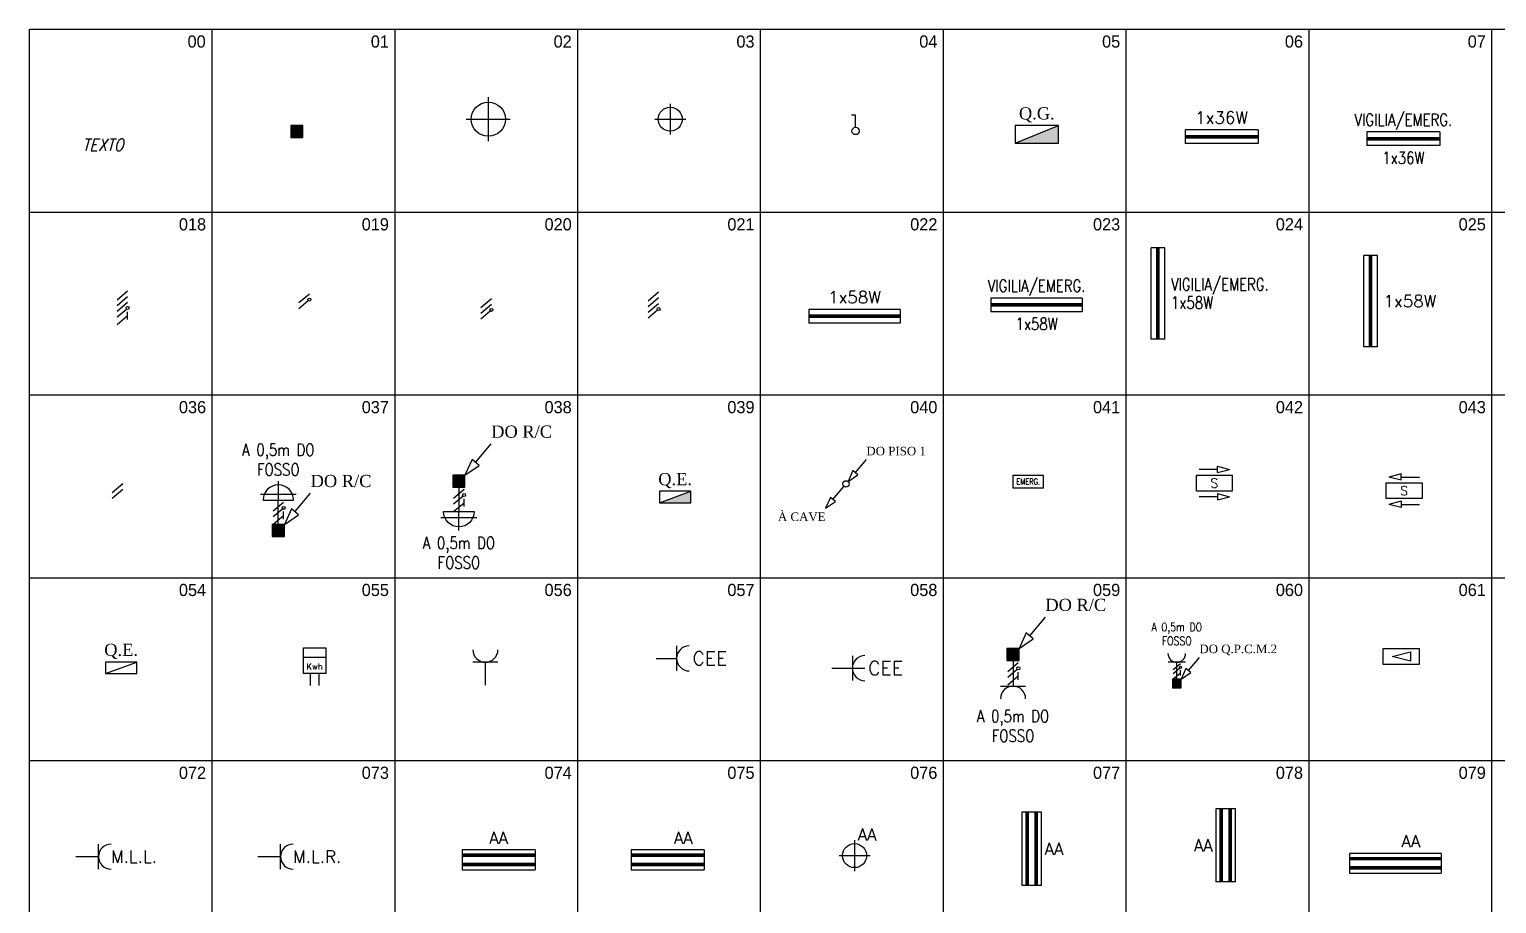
# Model space of a CAD drawing. Header units: millimetres. Extents: x 145 to 60311, y -8355 to 8851.
# Drawn here: x 296.63 to 311.08, y 457.41 to 466.02 of the extents above; entities that cross this region are included whole.
import ezdxf
from ezdxf.enums import TextEntityAlignment as Align

# ---------------------------------------------------------------- set-up
doc = ezdxf.new("R2010")
doc.units = ezdxf.units.MM
for name, color, linetype in [('COMANDO', 3, 'Continuous'), ('DISTRIBUIÇÃO', 3, 'Continuous'), ('EQUIPAMENTOS', 3, 'Continuous'), ('ILUMINACAO', 5, 'Continuous'), ('LETREIROS', 3, 'Continuous'), ('LIGAÇÕES', 5, 'Continuous'), ('Q.G.', 5, 'Continuous'), ('SISTEMA TV', 3, 'Continuous'), ('TOMADAS', 3, 'Continuous')]:
    doc.layers.add(name, color=color, linetype=linetype)
doc.styles.add('romanC', font='romanc.shx', dxfattribs={"height": 2})
doc.styles.add('ROMANC 2mm', font='romanc.shx', dxfattribs={"height": 2})
doc.styles.add('ROMANS', font='romans', dxfattribs={"height": 1.2})
doc.styles.add('ROMANS8', font='ROMANS', dxfattribs={"height": 0.2})
doc.styles.add('ROMANTIC 2mm', font='romantic.ttf', dxfattribs={"height": 2})

# ---------------------------------------------------------------- blocks, each defined once
blk = doc.blocks.new('CAIXA')
at = {"layer": 'LIGAÇÕES'}
blk.add_hatch(color=256, dxfattribs=at).paths.add_polyline_path([(-1, -1), (1, -1), (1, 1), (-1, 1)])
at = {"layer": 'LIGAÇÕES', "color": 8}
for p, q in [((-1, -0.58), (1, 0.58)), ((-1, 0.58), (1, -0.58)), ((0.58, 1), (-0.58, -1)), ((-0.58, 1), (0.58, -1)), ((0, -1), (0, 1)), ((-1, 0), (1, 0))]:
    blk.add_line(p, q, dxfattribs=at)
blk.add_lwpolyline([(-1, -1), (1, -1), (1, 1), (-1, 1)], close=True, dxfattribs=at)
blk = doc.blocks.new('02')
at = {"layer": 'ILUMINACAO', "color": 1, "linetype": 'Continuous'}
for p, q in [((0, 3.62), (0, -3.62)), ((-3.62, 0), (3.62, 0))]:
    blk.add_line(p, q, dxfattribs=at)
at = {"layer": 'ILUMINACAO', "color": 3, "linetype": 'Continuous'}
blk.add_circle((0, 0), 2.81, dxfattribs=at)
blk = doc.blocks.new('03')
at = {"layer": 'ILUMINACAO', "color": 1, "linetype": 'Continuous'}
for p, q in [((0, 2.53), (0, -2.53)), ((-2.53, 0), (2.53, 0))]:
    blk.add_line(p, q, dxfattribs=at)
at = {"layer": 'ILUMINACAO', "color": 3, "linetype": 'Continuous'}
blk.add_circle((0, 0), 1.97, dxfattribs=at)
blk = doc.blocks.new('04')
at = {"layer": 'COMANDO'}
for p, q in [((0, 3.2), (-0.65, 3.2)), ((0, 1.2), (0, 3.2))]:
    blk.add_line(p, q, dxfattribs=at)
blk.add_circle((0, 0.6), 0.6, dxfattribs=at)
blk = doc.blocks.new('Q.G.')
at = {"layer": 'Q.G.'}
blk.add_hatch(color=256, dxfattribs=at).paths.add_polyline_path([(-3.56, 0), (3.56, 0), (3.56, 2.89)])
blk.add_line((-3.56, 0), (3.56, 2.89), dxfattribs=at)
blk.add_lwpolyline([(3.56, 0), (3.56, 2.89), (-3.56, 2.89), (-3.56, 0)], close=True, dxfattribs=at)
blk = doc.blocks.new('05')
at = {"layer": 'Q.G.'}
blk.add_blockref('Q.G.', (0, 0), dxfattribs=at)
at = {"layer": 'Q.G.', "color": 2, "style": 'ROMANTIC 2mm'}
blk.add_text('Q.G.', height=2, dxfattribs=at).set_placement((0, 3.89), align=Align.CENTER)
blk = doc.blocks.new('LÂM. 1x36W')
at = {"layer": 'ILUMINACAO', "color": 3, "linetype": 'Continuous'}
for p, q in [((6, 1.125), (-6, 1.125)), ((-6, 1.125), (-6, -1.125)), ((6, 1.125), (6, -1.125)), ((6, -1.125), (-6, -1.125))]:
    blk.add_line(p, q, dxfattribs=at)
at = {"layer": 'ILUMINACAO', "color": 5, "linetype": 'Continuous', "const_width": 0.6}
blk.add_lwpolyline([(-6, 0), (6, 0)], dxfattribs=at)
blk = doc.blocks.new('06')
at = {"layer": 'ILUMINACAO'}
blk.add_blockref('LÂM. 1x36W', (0, 0), dxfattribs=at)
at = {"layer": 'ILUMINACAO', "color": 3, "style": 'ROMANS'}
blk.add_text('1x36W', height=2, dxfattribs=at).set_placement((0, 2.125), align=Align.CENTER)
blk = doc.blocks.new('LÂM. VIGILIA-EMERG. 1x36W')
at = {"layer": 'ILUMINACAO', "color": 3, "linetype": 'Continuous'}
for p, q in [((6, 1.125), (-6, 1.125)), ((-6, 1.125), (-6, -1.125)), ((6, 1.125), (6, -1.125)), ((6, -1.125), (-6, -1.125))]:
    blk.add_line(p, q, dxfattribs=at)
at = {"layer": 'ILUMINACAO', "color": 5, "linetype": 'Continuous', "const_width": 0.6}
blk.add_lwpolyline([(-6, 0), (6, 0)], dxfattribs=at)
blk = doc.blocks.new('07')
at = {"layer": 'ILUMINACAO'}
blk.add_blockref('LÂM. VIGILIA-EMERG. 1x36W', (0, 0), dxfattribs=at)
at = {"layer": 'ILUMINACAO', "color": 3, "style": 'ROMANS', "width": 0.8}
blk.add_text('VIGILIA/EMERG.', height=2, dxfattribs=at).set_placement((0, 2.125), align=Align.CENTER)
blk.add_text('1x36W', height=2, dxfattribs=at).set_placement((0, -2.125), align=Align.TOP_CENTER)
blk = doc.blocks.new('018')
at = {"layer": 'LIGAÇÕES', "color": 3}
for p, q in [((-0.86, 1.15), (0.86, 2.6)), ((-0.86, 0.21), (0.86, 1.66)), ((-0.86, -0.72), (0.86, 0.72)), ((-0.86, -1.66), (0.67, -0.38)), ((-0.86, -2.91), (0.86, -1.46)), ((0.86, -2.09), (0.86, -0.84))]:
    blk.add_line(p, q, dxfattribs=at)
blk.add_circle((0.86, -0.21), 0.25, dxfattribs=at)
blk = doc.blocks.new('019')
at = {"layer": 'LIGAÇÕES', "color": 3}
for p, q in [((-0.86, -0.25), (0.86, 1.19)), ((-0.86, -1.19), (0.67, 0.09))]:
    blk.add_line(p, q, dxfattribs=at)
blk.add_circle((0.86, 0.25), 0.25, dxfattribs=at)
blk = doc.blocks.new('020')
at = {"layer": 'LIGAÇÕES', "color": 3}
for p, q in [((-0.86, 0.21), (0.86, 1.66)), ((-0.86, -0.72), (0.86, 0.72)), ((-0.86, -1.66), (0.67, -0.38))]:
    blk.add_line(p, q, dxfattribs=at)
blk.add_circle((0.86, -0.21), 0.25, dxfattribs=at)
blk = doc.blocks.new('021')
at = {"layer": 'LIGAÇÕES', "color": 3}
for p, q in [((-0.86, 0.68), (0.86, 2.13)), ((-0.86, -0.25), (0.86, 1.19)), ((-0.86, -1.19), (0.86, 0.25)), ((-0.86, -2.13), (0.67, -0.84))]:
    blk.add_line(p, q, dxfattribs=at)
blk.add_circle((0.86, -0.68), 0.25, dxfattribs=at)
blk = doc.blocks.new('LÂM. 1x58W')
at = {"layer": 'ILUMINACAO', "color": 3, "linetype": 'Continuous'}
for p, q in [((-7.5, 1.125), (-7.5, -1.125)), ((7.5, 1.125), (-7.5, 1.125)), ((7.5, 1.125), (7.5, -1.125)), ((7.5, -1.125), (-7.5, -1.125))]:
    blk.add_line(p, q, dxfattribs=at)
at = {"layer": 'ILUMINACAO', "color": 5, "linetype": 'Continuous', "const_width": 0.6}
blk.add_lwpolyline([(-7.5, 0), (7.5, 0)], dxfattribs=at)
blk = doc.blocks.new('022')
at = {"layer": 'ILUMINACAO', "linetype": 'Continuous'}
blk.add_blockref('LÂM. 1x58W', (0, 0), dxfattribs=at)
at = {"layer": 'ILUMINACAO', "color": 3, "style": 'ROMANS'}
blk.add_text('1x58W', height=2, dxfattribs=at).set_placement((0, 2.125), align=Align.CENTER)
blk = doc.blocks.new('VIGILIA EMERG. 1x58W')
at = {"layer": 'ILUMINACAO', "color": 3, "linetype": 'Continuous'}
for p, q in [((7.5, 1.125), (-7.5, 1.125)), ((-7.5, 1.125), (-7.5, -1.125)), ((7.5, 1.125), (7.5, -1.125)), ((7.5, -1.125), (-7.5, -1.125))]:
    blk.add_line(p, q, dxfattribs=at)
at = {"layer": 'ILUMINACAO', "color": 5, "linetype": 'Continuous', "const_width": 0.6}
blk.add_lwpolyline([(-7.5, 0), (7.5, 0)], dxfattribs=at)
blk = doc.blocks.new('023')
at = {"layer": 'ILUMINACAO'}
blk.add_blockref('VIGILIA EMERG. 1x58W', (0, 0), dxfattribs=at)
at = {"layer": 'ILUMINACAO', "color": 3, "style": 'ROMANS', "width": 0.8}
blk.add_text('VIGILIA/EMERG.', height=2, dxfattribs=at).set_placement((0, 2.125), align=Align.CENTER)
blk.add_text('1x58W', height=2, dxfattribs=at).set_placement((0, -2.125), align=Align.TOP_CENTER)
blk = doc.blocks.new('LÂM. VIG. EMERG. 1x58W')
at = {"layer": 'ILUMINACAO', "color": 3, "linetype": 'Continuous'}
for p, q in [((-1.125, -7.5), (-1.125, 7.5)), ((1.125, 7.5), (-1.125, 7.5)), ((1.125, -7.5), (1.125, 7.5)), ((1.125, -7.5), (-1.125, -7.5))]:
    blk.add_line(p, q, dxfattribs=at)
at = {"layer": 'ILUMINACAO', "color": 5, "linetype": 'Continuous', "const_width": 0.6}
blk.add_lwpolyline([(0, 7.5), (0, -7.5)], dxfattribs=at)
blk = doc.blocks.new('024')
at = {"layer": 'ILUMINACAO'}
blk.add_blockref('LÂM. VIG. EMERG. 1x58W', (0, 0), dxfattribs=at)
at = {"layer": 'ILUMINACAO', "color": 3, "style": 'ROMANS', "width": 0.8}
blk.add_text('VIGILIA/EMERG.', height=2, dxfattribs=at).set_placement((2.125, 0.5))
blk.add_text('1x58W', height=2, dxfattribs=at).set_placement((2.125, -0.5), align=Align.TOP_LEFT)
blk = doc.blocks.new('025')
at = {"layer": 'ILUMINACAO'}
blk.add_blockref('LÂM. VIG. EMERG. 1x58W', (0, 0), dxfattribs=at)
at = {"layer": 'ILUMINACAO', "color": 3, "style": 'ROMANS'}
blk.add_text('1x58W', height=2, dxfattribs=at).set_placement((2.125, 0), align=Align.MIDDLE_LEFT)
blk = doc.blocks.new('08')
at = {"layer": 'ILUMINACAO', "color": 1}
for p, q in [((0, 3.12), (0, 0)), ((-2.94, 0.94), (2.94, 0.94))]:
    blk.add_line(p, q, dxfattribs=at)
at = {"layer": 'ILUMINACAO', "color": 3}
blk.add_line((-2.5, 0), (2.5, 0), dxfattribs=at)
blk.add_arc((0, 0), 2.5, 0, 180, dxfattribs=at)
blk = doc.blocks.new('016')
at = {"layer": 'LIGAÇÕES', "color": 3}
for p, q in [((-0.86, 0.21), (0.86, 1.66)), ((-0.86, -0.72), (0.67, 0.56)), ((0.86, -1.15), (0.86, 0.1)), ((-0.86, -1.97), (0.86, -0.53))]:
    blk.add_line(p, q, dxfattribs=at)
blk.add_circle((0.86, 0.72), 0.25, dxfattribs=at)
blk = doc.blocks.new('038')
at = {"layer": 'LIGAÇÕES', "color": 5, "linetype": 'Continuous'}
blk.add_line((2.73, 3.07), (5.3, 6.13), dxfattribs=at)
at = {"layer": 'LIGAÇÕES'}
blk.add_line((0, -1), (0, -5), dxfattribs=at)
at = {"layer": 'LIGAÇÕES', "color": 3, "linetype": 'Continuous'}
blk.add_lwpolyline([(1, 1), (3.31, 2.58), (2.15, 3.55)], close=True, dxfattribs=at)
at = {"layer": 'ILUMINACAO', "xscale": -1, "rotation": 180}
blk.add_blockref('08', (0, -5), dxfattribs=at)
at = {"layer": 'LIGAÇÕES'}
for name, p in [('CAIXA', (0, 0)), ('016', (0, -3))]:
    blk.add_blockref(name, p, dxfattribs=at)
at = {"layer": 'ILUMINACAO', "color": 3, "style": 'ROMANC 2mm', "width": 0.8}
for s, p in [('A 0,5m DO', (0, -9.13)), ('FOSSO', (0, -12.36))]:
    blk.add_text(s, height=2, dxfattribs=at).set_placement(p, align=Align.TOP_CENTER)
at = {"layer": 'LIGAÇÕES', "color": 3, "linetype": 'Continuous', "style": 'ROMANTIC 2mm'}
blk.add_text('DO R/C', height=2, dxfattribs=at).set_placement((5.3, 7.13))
blk = doc.blocks.new('Q.E.')
at = {"layer": 'Q.G.'}
blk.add_hatch(color=256, dxfattribs=at).paths.add_polyline_path([(-2.56, 0), (2.56, 0), (2.56, 1.89)])
blk.add_line((-2.56, 0), (2.56, 1.89), dxfattribs=at)
blk.add_lwpolyline([(2.56, 0), (2.56, 1.89), (-2.56, 1.89), (-2.56, 0)], close=True, dxfattribs=at)
blk = doc.blocks.new('039')
at = {"layer": 'Q.G.'}
blk.add_blockref('Q.E.', (0, 0), dxfattribs=at)
at = {"layer": 'Q.G.', "color": 2, "style": 'ROMANTIC 2mm'}
blk.add_text('Q.E.', height=2, dxfattribs=at).set_placement((0, 2.89), align=Align.CENTER)
blk = doc.blocks.new('040')
at = {"layer": 'LIGAÇÕES', "color": 5, "linetype": 'Continuous'}
for p, q in [((2.21, 2.64), (4.79, 5.7)), ((-3.05, -3.64), (-0.48, -0.57))]:
    blk.add_line(p, q, dxfattribs=at)
at = {"layer": 'LIGAÇÕES', "color": 3, "linetype": 'Continuous'}
for points in [[(0.48, 0.57), (2.8, 2.15), (1.63, 3.13)], [(-4.79, -5.7), (-2.47, -4.13), (-3.63, -3.15)]]:
    blk.add_lwpolyline(points, close=True, dxfattribs=at)
at = {"layer": 'LIGAÇÕES', "color": 3}
blk.add_circle((0, 0), 0.75, dxfattribs=at)
at = {"layer": 'LIGAÇÕES', "color": 3, "linetype": 'Continuous', "style": 'ROMANTIC 2mm'}
blk.add_text('DO PISO 1', height=2, dxfattribs=at).set_placement((4.79, 6.7))
blk.add_text('À CAVE', height=2, dxfattribs=at).set_placement((-4.79, -6.7), align=Align.TOP_RIGHT)
blk = doc.blocks.new('041')
at = {"layer": 'ILUMINACAO', "color": 3}
blk.add_lwpolyline([(-2.5, 0), (2.5, 0), (2.5, 2), (-2.5, 2)], close=True, dxfattribs=at)
at = {"layer": 'ILUMINACAO', "color": 2, "style": 'ROMANS8', "width": 0.8}
blk.add_text('EMERG.', height=1, dxfattribs=at).set_placement((0, 1), align=Align.MIDDLE_CENTER)
blk = doc.blocks.new('042')
at = {"layer": 'LETREIROS', "color": 2}
for p, q in [((0.5, 3.5), (-2.5, 3.5)), ((0.5, 4.02), (2.5, 3.5)), ((0.5, 2.98), (0.5, 4.02)), ((0.5, 2.98), (2.5, 3.5)), ((0.5, -1), (-2.5, -1)), ((0.5, -0.48), (2.5, -1)), ((0.5, -0.48), (0.5, -1.52)), ((0.5, -1.52), (2.5, -1))]:
    blk.add_line(p, q, dxfattribs=at)
at = {"layer": 'LETREIROS'}
blk.add_lwpolyline([(-3, 0), (3, 0), (3, 2.5), (-3, 2.5)], close=True, dxfattribs=at)
at = {"layer": 'LETREIROS', "color": 2, "style": 'ROMANS'}
blk.add_text('S', height=1.5, dxfattribs=at).set_placement((0, 1.25), align=Align.MIDDLE_CENTER)
blk = doc.blocks.new('043')
at = {"layer": 'LETREIROS', "color": 2}
for p, q in [((-0.5, 4.02), (-2.5, 3.5)), ((-0.5, 2.98), (-2.5, 3.5)), ((-0.5, 2.98), (-0.5, 4.02)), ((-0.5, 3.5), (2.5, 3.5)), ((-0.5, -0.48), (-2.5, -1)), ((-0.5, -1.52), (-2.5, -1)), ((-0.5, -0.48), (-0.5, -1.52)), ((-0.5, -1), (2.5, -1))]:
    blk.add_line(p, q, dxfattribs=at)
at = {"layer": 'LETREIROS'}
blk.add_lwpolyline([(-3, 0), (3, 0), (3, 2.5), (-3, 2.5)], close=True, dxfattribs=at)
at = {"layer": 'LETREIROS', "color": 2, "style": 'ROMANS'}
blk.add_text('S', height=1.5, dxfattribs=at).set_placement((0, 1.25), align=Align.MIDDLE_CENTER)
blk = doc.blocks.new('Q.C.')
at = {"layer": 'Q.G.'}
blk.add_line((-2.56, 0), (2.56, 1.89), dxfattribs=at)
blk.add_lwpolyline([(2.56, 0), (2.56, 1.89), (-2.56, 1.89), (-2.56, 0)], close=True, dxfattribs=at)
blk = doc.blocks.new('054')
at = {"layer": 'LIGAÇÕES', "linetype": 'Continuous'}
blk.add_blockref('Q.C.', (0, 0), dxfattribs=at)
at = {"layer": 'Q.G.', "color": 2, "style": 'ROMANTIC 2mm'}
blk.add_text('Q.E.', height=2, dxfattribs=at).set_placement((0, 2.89), align=Align.CENTER)
blk = doc.blocks.new('055')
at = {"layer": 'DISTRIBUIÇÃO', "color": 3}
for p, q in [((-1.83, 0), (-1.83, 4.2)), ((-1.83, 4.2), (1.83, 4.2)), ((-1.83, 2.69), (1.83, 2.69)), ((1.83, 4.2), (1.83, 0)), ((1.83, 0), (-1.83, 0))]:
    blk.add_line(p, q, dxfattribs=at)
at = {"layer": 'LIGAÇÕES', "color": 5, "linetype": 'Continuous'}
for p, q in [((-0.69, -1.94), (-0.69, 0)), ((0.69, 0), (0.69, -1.94))]:
    blk.add_line(p, q, dxfattribs=at)
at = {"layer": 'DISTRIBUIÇÃO', "color": 3, "style": 'ROMANS'}
blk.add_text('Kwh', height=1, dxfattribs=at).set_placement((0, 0.65), align=Align.CENTER)
blk = doc.blocks.new('056')
at = {"layer": 'TOMADAS'}
for p, q in [((2.04, 3.73), (-2.04, 3.73)), ((0, 0), (0, 3.73))]:
    blk.add_line(p, q, dxfattribs=at)
blk.add_arc((0, 5.79), 2.06, 180, 0, dxfattribs=at)
blk = doc.blocks.new('057')
at = {"layer": 'TOMADAS'}
for p, q in [((0, 0), (3.35, 0)), ((3.35, 2.04), (3.35, -2.04))]:
    blk.add_line(p, q, dxfattribs=at)
blk.add_arc((5.41, 0), 2.06, 90, 270, dxfattribs=at)
at = {"layer": 'TOMADAS', "color": 2, "style": 'ROMANS'}
blk.add_text('CEE', height=2.25, dxfattribs=at).set_placement((5.95, 0), align=Align.MIDDLE_LEFT)
blk = doc.blocks.new('058')
at = {"layer": 'TOMADAS'}
for p, q in [((0, 0), (5.41, 0)), ((3.35, 2.04), (3.35, -2.04))]:
    blk.add_line(p, q, dxfattribs=at)
blk.add_arc((5.41, 0), 2.06, 90, 270, dxfattribs=at)
at = {"layer": 'TOMADAS', "color": 2, "style": 'ROMANS'}
blk.add_text('CEE', height=2.25, dxfattribs=at).set_placement((5.95, 0), align=Align.MIDDLE_LEFT)
blk = doc.blocks.new('TOM')
at = {"layer": 'TOMADAS'}
for p, q in [((0, 0), (0, -4.21)), ((-2.04, -4.21), (2.04, -4.21))]:
    blk.add_line(p, q, dxfattribs=at)
blk.add_arc((0, -6.27), 2.06, 0, 180, dxfattribs=at)
blk = doc.blocks.new('059')
at = {"layer": 'LIGAÇÕES', "color": 5, "linetype": 'Continuous'}
blk.add_line((2.73, 3.07), (5.3, 6.13), dxfattribs=at)
at = {"layer": 'LIGAÇÕES', "color": 3, "linetype": 'Continuous'}
blk.add_lwpolyline([(1, 1), (3.31, 2.58), (2.15, 3.55)], close=True, dxfattribs=at)
at = {"layer": 'LIGAÇÕES'}
for name, p in [('CAIXA', (0, 0)), ('016', (0, -3))]:
    blk.add_blockref(name, p, dxfattribs=at)
at = {"layer": 'TOMADAS'}
blk.add_blockref('TOM', (0, -1), dxfattribs=at)
at = {"layer": 'ILUMINACAO', "color": 3, "style": 'ROMANC 2mm', "width": 0.8}
for s, p in [('A 0,5m DO', (0, -9.13)), ('FOSSO', (0, -12.36))]:
    blk.add_text(s, height=2, dxfattribs=at).set_placement(p, align=Align.TOP_CENTER)
at = {"layer": 'LIGAÇÕES', "color": 3, "linetype": 'Continuous', "style": 'ROMANTIC 2mm'}
blk.add_text('DO R/C', height=2, dxfattribs=at).set_placement((5.3, 7.13))
blk = doc.blocks.new('TOMA')
at = {"layer": 'TOMADAS'}
for p, q in [((2.04, 4), (-2.04, 4)), ((0, 0), (0, 4))]:
    blk.add_line(p, q, dxfattribs=at)
blk.add_arc((0, 6.06), 2.06, 180, 0, dxfattribs=at)
blk = doc.blocks.new('060')
at = {"layer": 'LIGAÇÕES', "color": 5, "linetype": 'Continuous'}
blk.add_line((2.73, 3.07), (5.3, 6.13), dxfattribs=at)
at = {"layer": 'LIGAÇÕES', "color": 3, "linetype": 'Continuous'}
blk.add_lwpolyline([(1, 1), (3.31, 2.58), (2.15, 3.55)], close=True, dxfattribs=at)
at = {"layer": 'LIGAÇÕES'}
for name, p in [('016', (0, 3.08)), ('CAIXA', (0, 0))]:
    blk.add_blockref(name, p, dxfattribs=at)
at = {"layer": 'TOMADAS'}
blk.add_blockref('TOMA', (0, 1), dxfattribs=at)
at = {"layer": 'ILUMINACAO', "color": 3, "style": 'ROMANC 2mm', "width": 0.8}
for s, p in [('A 0,5m DO', (0, 12.25)), ('FOSSO', (0, 9.01))]:
    blk.add_text(s, height=2, dxfattribs=at).set_placement(p, align=Align.CENTER)
at = {"layer": 'LIGAÇÕES', "color": 3, "linetype": 'Continuous', "style": 'ROMANTIC 2mm'}
blk.add_text('DO Q.P.C.M.2', height=2, dxfattribs=at).set_placement((5.3, 7.13))
blk = doc.blocks.new('061')
at = {"layer": 'SISTEMA TV'}
for p, q in [((3, 2.5), (-3, 2.5)), ((-3, 2.5), (-3, 0)), ((3, 0), (3, 2.5)), ((-3, 0), (3, 0)), ((-1.5, 1.25), (1.5, 2)), ((1.5, 0.5), (-1.5, 1.25)), ((1.5, 2), (1.5, 0.5))]:
    blk.add_line(p, q, dxfattribs=at)
blk = doc.blocks.new('072')
at = {"layer": 'EQUIPAMENTOS'}
for p, q in [((0, 0), (3.73, 0)), ((3.73, -2.04), (3.73, 2.04))]:
    blk.add_line(p, q, dxfattribs=at)
blk.add_arc((5.79, 0), 2.06, 90, 270, dxfattribs=at)
at = {"layer": 'EQUIPAMENTOS', "style": 'ROMANS'}
blk.add_text('M.L.L.', height=2, dxfattribs=at).set_placement((5.79, 0), align=Align.MIDDLE_LEFT)
blk = doc.blocks.new('073')
at = {"layer": 'EQUIPAMENTOS'}
for p, q in [((0, 0), (3.73, 0)), ((3.73, -2.04), (3.73, 2.04))]:
    blk.add_line(p, q, dxfattribs=at)
blk.add_arc((5.79, 0), 2.06, 90, 270, dxfattribs=at)
at = {"layer": 'EQUIPAMENTOS', "style": 'ROMANS'}
blk.add_text('M.L.R.', height=2, dxfattribs=at).set_placement((5.79, 0), align=Align.MIDDLE_LEFT)
blk = doc.blocks.new('LÂM. 2x36W')
at = {"layer": 'ILUMINACAO', "color": 3, "linetype": 'Continuous'}
for p, q in [((6, 1.625), (-6, 1.625)), ((-6, 1.625), (-6, -1.625)), ((6, 1.625), (6, -1.625)), ((-6, -1.625), (6, -1.625))]:
    blk.add_line(p, q, dxfattribs=at)
at = {"layer": 'ILUMINACAO', "color": 5, "linetype": 'Continuous', "const_width": 0.6}
for points in [[(-6, 0.75), (6, 0.75)], [(-6, -0.75), (6, -0.75)]]:
    blk.add_lwpolyline(points, dxfattribs=at)
blk = doc.blocks.new('074')
at = {"layer": 'ILUMINACAO', "linetype": 'Continuous'}
blk.add_blockref('LÂM. 2x36W', (0, 0), dxfattribs=at)
at = {"layer": 'ILUMINACAO', "color": 1, "style": 'romanC', "flags": 4}
blk.add_attdef('(X)', text='', height=2, dxfattribs=at).set_placement((0, 2.625), align=Align.CENTER)
blk = doc.blocks.new('075')
at = {"layer": 'ILUMINACAO', "linetype": 'Continuous'}
blk.add_blockref('LÂM. 2x36W', (0, 0), dxfattribs=at)
at = {"layer": 'ILUMINACAO', "color": 1, "style": 'romanC', "flags": 4}
blk.add_attdef('(X)', (1, 2.62), '', height=2, dxfattribs=at)
blk = doc.blocks.new('076')
at = {"layer": 'ILUMINACAO', "color": 1, "linetype": 'Continuous'}
for p, q in [((0, 2.53), (0, -2.53)), ((-2.53, 0), (2.53, 0))]:
    blk.add_line(p, q, dxfattribs=at)
at = {"layer": 'ILUMINACAO', "color": 3, "linetype": 'Continuous'}
blk.add_circle((0, 0), 1.97, dxfattribs=at)
at = {"layer": 'ILUMINACAO', "color": 1, "style": 'romanC', "flags": 4}
blk.add_attdef('(X)', (0.5, 2.47), '', height=2, dxfattribs=at)
blk = doc.blocks.new('077')
at = {"layer": 'ILUMINACAO', "linetype": 'Continuous', "rotation": 270}
blk.add_blockref('LÂM. 2x36W', (0, 0), dxfattribs=at)
at = {"layer": 'ILUMINACAO', "color": 1, "style": 'romanC', "flags": 4}
blk.add_attdef('(X)', text='', height=2, dxfattribs=at).set_placement((2.125, 0), align=Align.MIDDLE_LEFT)
blk = doc.blocks.new('078')
at = {"layer": 'ILUMINACAO', "linetype": 'Continuous', "rotation": 270}
blk.add_blockref('LÂM. 2x36W', (0, 0), dxfattribs=at)
at = {"layer": 'ILUMINACAO', "color": 1, "style": 'romanC', "flags": 4}
blk.add_attdef('(X)', text='', height=2, dxfattribs=at).set_placement((-2.125, 0), align=Align.MIDDLE_RIGHT)
blk = doc.blocks.new('LÂM. 2x58W')
at = {"layer": 'ILUMINACAO', "color": 3, "linetype": 'Continuous'}
for p, q in [((7.5, 1.625), (-7.5, 1.625)), ((-7.5, 1.625), (-7.5, -1.625)), ((7.5, 1.625), (7.5, -1.625)), ((-7.5, -1.625), (7.5, -1.625))]:
    blk.add_line(p, q, dxfattribs=at)
at = {"layer": 'ILUMINACAO', "color": 5, "linetype": 'Continuous', "const_width": 0.6}
for points in [[(-7.5, 0.75), (7.5, 0.75)], [(-7.5, -0.75), (7.5, -0.75)]]:
    blk.add_lwpolyline(points, dxfattribs=at)
blk = doc.blocks.new('079')
at = {"layer": 'ILUMINACAO', "linetype": 'Continuous'}
blk.add_blockref('LÂM. 2x58W', (0, 0), dxfattribs=at)
at = {"layer": 'ILUMINACAO', "color": 1, "style": 'romanC', "flags": 4}
blk.add_attdef('(X)', (1, 2.62), '', height=2, dxfattribs=at)
blk = doc.blocks.new('036')
at = {"layer": 'LIGAÇÕES', "color": 3}
for p, q in [((-0.86, -0.25), (0.86, 1.19)), ((-0.86, -1.19), (0.86, 0.25))]:
    blk.add_line(p, q, dxfattribs=at)
blk = doc.blocks.new('037')
at = {"layer": 'LIGAÇÕES'}
blk.add_line((0, 1), (0, 5), dxfattribs=at)
at = {"layer": 'LIGAÇÕES', "color": 5, "linetype": 'Continuous'}
blk.add_line((2.73, 3.07), (5.3, 6.13), dxfattribs=at)
at = {"layer": 'LIGAÇÕES', "color": 3, "linetype": 'Continuous'}
blk.add_lwpolyline([(1, 1), (3.31, 2.58), (2.15, 3.55)], close=True, dxfattribs=at)
at = {"layer": 'ILUMINACAO'}
blk.add_blockref('08', (0, 5), dxfattribs=at)
at = {"layer": 'LIGAÇÕES'}
for name, p in [('016', (0, 3)), ('CAIXA', (0, 0))]:
    blk.add_blockref(name, p, dxfattribs=at)
at = {"layer": 'ILUMINACAO', "color": 3, "style": 'ROMANC 2mm', "width": 0.8}
for s, p in [('A 0,5m DO', (0, 12.25)), ('FOSSO', (0, 9.01))]:
    blk.add_text(s, height=2, dxfattribs=at).set_placement(p, align=Align.CENTER)
at = {"layer": 'LIGAÇÕES', "color": 3, "linetype": 'Continuous', "style": 'ROMANTIC 2mm'}
blk.add_text('DO R/C', height=2, dxfattribs=at).set_placement((5.3, 7.13))

msp = doc.modelspace()

# ---------------------------------------------------------------- linework, layer by layer
for p, q in [((296.63, 466.02), (329.03, 466.02)), ((296.63, 444.42), (296.63, 466.02)), ((298.43, 449.82), (298.43, 466.02)), ((300.23, 444.42), (300.23, 466.02)), ((302.03, 449.82), (302.03, 466.02)), ((303.83, 444.42), (303.83, 466.02)), ((305.63, 449.82), (305.63, 466.02)), ((307.43, 444.42), (307.43, 466.02)), ((309.23, 449.82), (309.23, 466.02)), ((311.03, 444.42), (311.03, 466.02)), ((296.63, 464.22), (329.03, 464.22)), ((296.63, 462.42), (329.03, 462.42)), ((296.63, 460.62), (329.03, 460.62)), ((296.63, 458.82), (329.03, 458.82))]:
    msp.add_line(p, q)

# ---------------------------------------------------------------- block references
for name, p, xscale, yscale, zscale in [('02', (301.148, 465.135), 0.06000000000000001, 0.06000000000000001, 0.06000000000000001), ('03', (302.94, 465.135), 0.06000000000000001, 0.06000000000000001, 0.06000000000000001), ('05', (306.549, 464.899), 0.06000000000000001, 0.06000000000000001, 0.06000000000000001), ('06', (308.368, 464.963), 0.06000000000000001, 0.06000000000000001, 0.06000000000000001), ('07', (310.158, 464.942), 0.06000000000000001, 0.06000000000000001, 0.06000000000000001), ('04', (304.765, 464.983), 0.06000000000000001, 0.06000000000000001, 0.06000000000000001), ('024', (307.742, 463.419), 0.06000000000000001, 0.06000000000000001, 0.06000000000000001), ('025', (309.835, 463.344), 0.06000000000000001, 0.06000000000000001, 0.06000000000000001), ('023', (306.547, 463.307), 0.06000000000000001, 0.06000000000000001, 0.06000000000000001), ('018', (297.545, 463.289), 0.06000000000000001, 0.06000000000000001, 0.06000000000000001), ('019', (299.335, 463.344), 0.06000000000000001, 0.06000000000000001, 0.06000000000000001), ('020', (301.128, 463.27), 0.06000000000000001, 0.06000000000000001, 0.06000000000000001), ('021', (302.773, 463.307), 0.06000000000000001, 0.06000000000000001, 0.06000000000000001), ('022', (304.753, 463.195), 0.06000000000000001, 0.06000000000000001, 0.06000000000000001), ('038', (300.859, 461.571), 0.06000000000000001, 0.06000000000000001, 0.06000000000000001), ('037', (299.081, 461.085), 0.06000000000000001, 0.06000000000000001, 0.06000000000000001), ('040', (304.67, 461.544), 0.04200000000000001, 0.04200000000000001, 0.04200000000000001), ('042', (308.297, 461.477), 0.06000000000000001, 0.06000000000000001, 0.06000000000000001), ('039', (302.988, 461.358), 0.06000000000000001, 0.06000000000000001, 0.06000000000000001), ('041', (306.464, 461.507), 0.06000000000000001, 0.06000000000000001, 0.06000000000000001), ('043', (310.166, 461.402), 0.06000000000000001, 0.06000000000000001, 0.06000000000000001), ('036', (297.498, 461.476), 0.06000000000000001, 0.06000000000000001, 0.06000000000000001), ('059', (306.315, 459.865), 0.06000000000000001, 0.06000000000000001, 0.06000000000000001), ('060', (307.927, 459.578), 0.04200000000000001, 0.04200000000000001, 0.04200000000000001), ('054', (297.533, 459.677), 0.06000000000000001, 0.06000000000000001, 0.06000000000000001), ('055', (299.439, 459.677), 0.06000000000000001, 0.06000000000000001, 0.06000000000000001), ('056', (301.12, 459.564), 0.06000000000000001, 0.06000000000000001, 0.06000000000000001), ('057', (302.802, 459.826), 0.06000000000000001, 0.06000000000000001, 0.06000000000000001), ('058', (304.532, 459.73), 0.06000000000000001, 0.06000000000000001, 0.06000000000000001), ('061', (310.137, 459.77), 0.06000000000000001, 0.06000000000000001, 0.06000000000000001), ('072', (297.087, 457.874), 0.06000000000000001, 0.06000000000000001, 0.06000000000000001), ('073', (298.88, 457.874), 0.06000000000000001, 0.06000000000000001, 0.06000000000000001)]:
    msp.add_blockref(name, p, dxfattribs=dict(xscale=xscale, yscale=yscale, zscale=zscale))
at = {"xscale": 0.06000000000000001, "yscale": 0.06000000000000001, "zscale": 0.06000000000000001}
for name, p in [('077', (306.498, 457.951)), ('078', (308.408, 457.985)), ('074', (301.25, 457.842)), ('075', (302.915, 457.842)), ('076', (304.755, 457.884)), ('079', (310.079, 457.809))]:
    msp.add_blockref(name, p, dxfattribs=at).add_auto_attribs({'(X)': 'AA'})
at = {"layer": 'LIGAÇÕES', "xscale": 0.06000000000000001, "yscale": 0.06000000000000001, "zscale": 0.06000000000000001}
msp.add_blockref('CAIXA', (299.263, 465.014), dxfattribs=at)

# ---------------------------------------------------------------- texts
for s, p in [('00', (298.366, 465.84)), ('01', (300.17, 465.84)), ('02', (301.97, 465.84)), ('03', (303.77, 465.84)), ('04', (305.57, 465.84)), ('05', (307.37, 465.84)), ('06', (309.17, 465.84)), ('07', (310.97, 465.84)), ('018', (298.37, 464.04)), ('019', (300.17, 464.04)), ('020', (301.97, 464.04)), ('021', (303.77, 464.04)), ('022', (305.57, 464.04)), ('023', (307.37, 464.04)), ('024', (309.17, 464.04)), ('025', (310.97, 464.04)), ('036', (298.37, 462.24)), ('037', (300.17, 462.24)), ('038', (301.97, 462.24)), ('039', (303.77, 462.24)), ('040', (305.57, 462.24)), ('041', (307.37, 462.24)), ('042', (309.17, 462.24)), ('043', (310.97, 462.24)), ('054', (298.37, 460.44)), ('055', (300.17, 460.44)), ('056', (301.97, 460.44)), ('057', (303.77, 460.44)), ('058', (305.57, 460.44)), ('059', (307.37, 460.44)), ('060', (309.17, 460.44)), ('061', (310.97, 460.44)), ('072', (298.37, 458.64)), ('073', (300.17, 458.64)), ('074', (301.97, 458.64)), ('075', (303.77, 458.64)), ('076', (305.57, 458.64)), ('077', (307.37, 458.64)), ('078', (309.17, 458.64)), ('079', (310.97, 458.64))]:
    msp.add_text(s, height=0.12).set_placement(p, align=Align.RIGHT)
at = {"layer": 'LIGAÇÕES', "color": 2, "linetype": 'Continuous', "style": 'ROMANS', "oblique": 15, "width": 0.85}
msp.add_text('TEXTO', height=0.12, dxfattribs=at).set_placement((297.151, 464.822))

doc.saveas('drawing.dxf')
